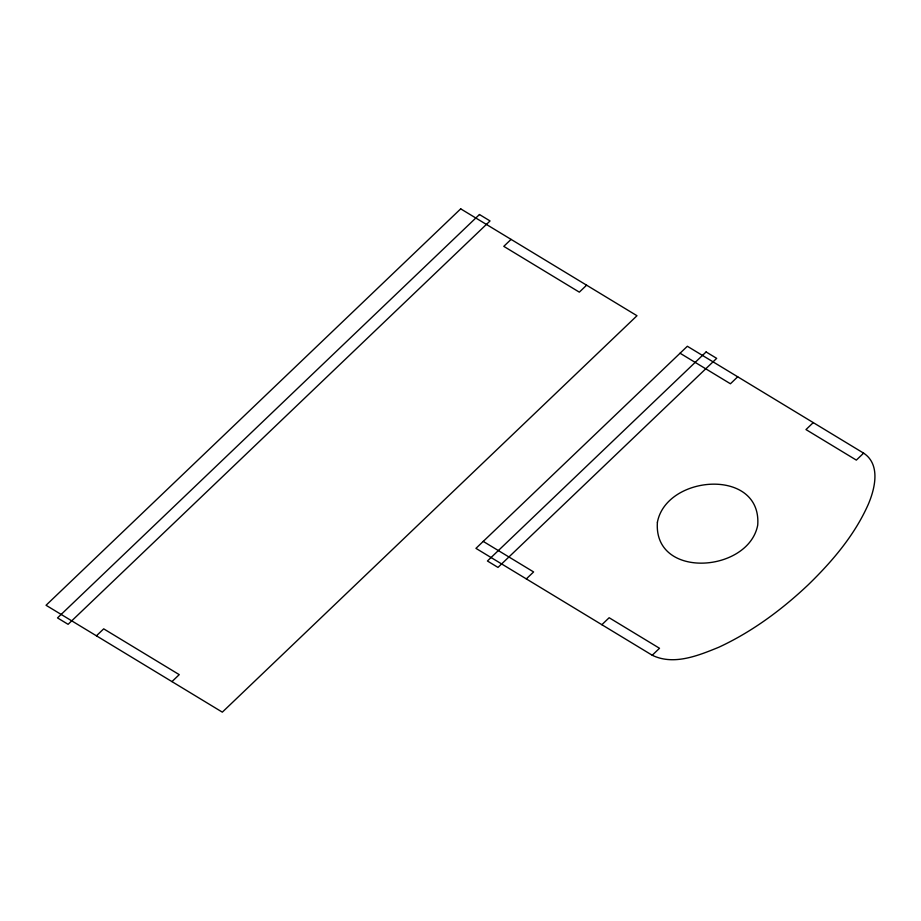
<?xml version="1.0" encoding="UTF-8"?>
<svg xmlns="http://www.w3.org/2000/svg" width="921" height="921" viewBox="0 0 921 921"><rect width="100%" height="100%" fill="white"/><g stroke="black" fill="none" stroke-linecap="round" stroke-linejoin="round"><path stroke-width="1.38" d="M96.417 635.812L103.693 628.847L179.25 674.644L171.962 681.609M511.074 239.391L503.787 246.356L579.332 292.153L586.619 285.188M526.317 578.895L533.604 571.941L483.237 541.398M737.709 376.804L730.434 383.769L680.066 353.227M601.862 624.703L609.149 617.738L659.517 648.28L652.229 655.245L475.95 548.363L687.354 346.261L863.622 453.144C880.821 464.437 875.019 488.567 868.284 504.34C854.607 535.216 832.296 561.361 808.293 584.731C781.768 609.794 752.008 631.852 718.806 647.244C698.371 655.568 673.7 665.745 652.229 655.245M813.266 422.612L805.979 429.577L856.346 460.109L863.622 453.144M657.41 522.207C653.162 579.712 748.6 572.885 757.718 525.108C761.966 467.603 666.528 474.43 657.41 522.207M460.707 208.848L46.05 605.27L222.329 712.152L636.987 315.73L460.707 208.848M479.461 214.524L57.516 617.91L68.096 624.323L490.041 220.948L479.461 214.524M706.096 351.949L487.428 561.004L497.996 567.417L716.676 358.361L706.096 351.949"/></g></svg>
